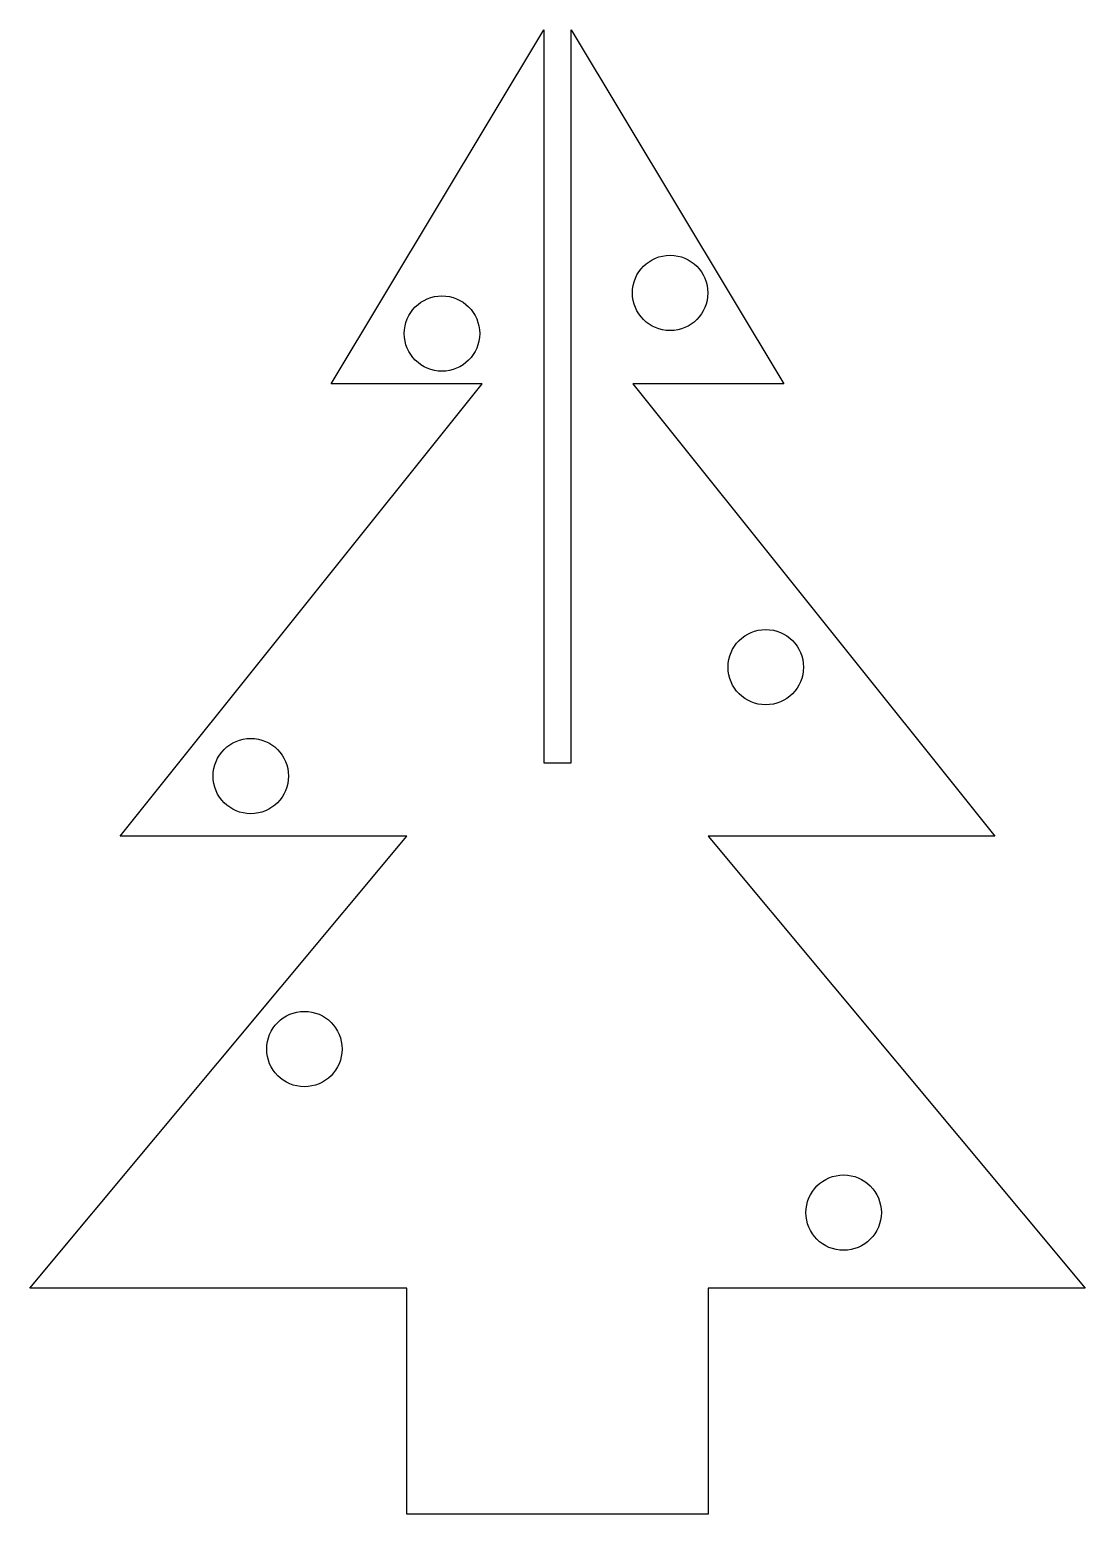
# Model space of a CAD drawing. Header units: millimetres. Extents: x -70 to 70, y 0 to 197.
import ezdxf

# ---------------------------------------------------------------- set-up
doc = ezdxf.new("R2010")
doc.units = ezdxf.units.MM
doc.layers.get('0').update_dxf_attribs({"linetype": 'CONTINUOUS'})

msp = doc.modelspace()

# ---------------------------------------------------------------- linework, layer by layer
msp.add_lwpolyline([(-1.8, 197), (-1.8, 99.7), (1.8, 99.7), (1.8, 197), (30, 150), (10, 150), (58, 90), (20, 90), (70, 30), (20, 30), (20, 0), (-20, 0), (-20, 30), (-70, 30), (-20, 90), (-58, 90), (-10, 150), (-30, 150)], close=True)
for centre in [(14.94, 162.07), (-15.32, 156.68), (27.62, 112.41), (-40.68, 97.96), (-33.57, 61.74), (37.95, 40.03)]:
    msp.add_circle(centre, 5)

doc.saveas('drawing.dxf')
